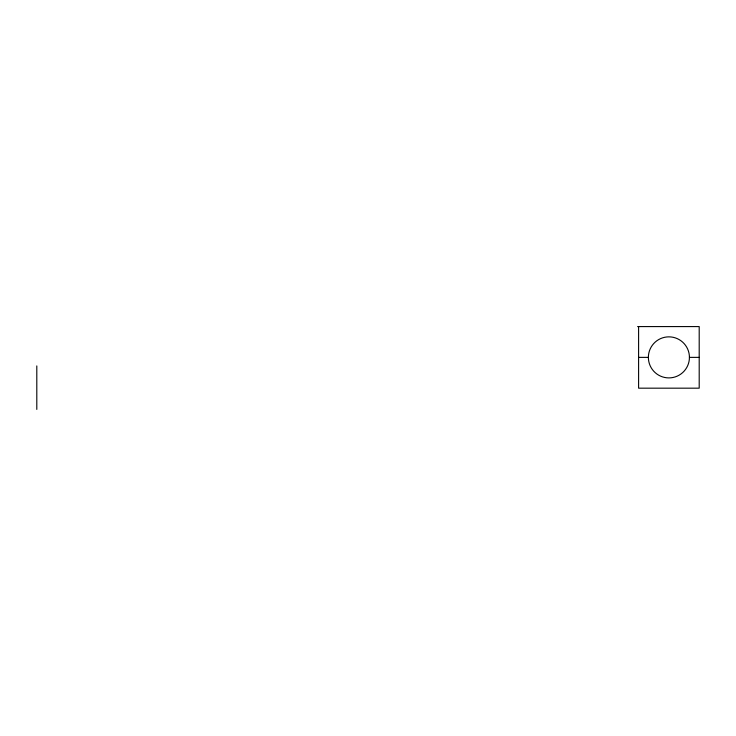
<?xml version="1.0" encoding="UTF-8"?>
<svg xmlns="http://www.w3.org/2000/svg" width="736" height="736" viewBox="0 0 736 736"><rect width="100%" height="100%" fill="white"/><g stroke="black" fill="none" stroke-linecap="round" stroke-linejoin="round"><path stroke-width="1.1" d="M637.606 326.582L699.2 326.582L699.2 388.176L638.6 388.176L638.6 326.582M638.6 357.374L648.37 357.374M689.43 357.374A20.534 20.534 0 0 0 658.637 339.6A20.534 20.534 0 0 0 658.637 375.158A20.534 20.534 0 0 0 689.43 357.374L699.2 357.374M36.8 365.912L36.8 409.418"/></g></svg>
